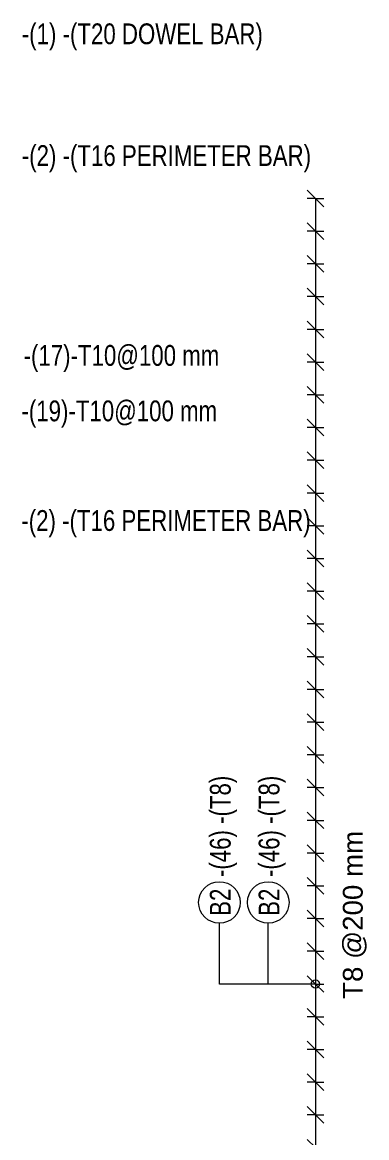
# Model space of a CAD drawing. Header units: millimetres. Extents: x -7118 to 5307, y -2677 to 10400.
# Drawn here: x -1518 to 551, y 1933 to 8639 of the extents above; entities that cross this region are included whole.
import ezdxf

# ---------------------------------------------------------------- set-up
doc = ezdxf.new("R2010")
doc.units = ezdxf.units.MM
for name, color, linetype, lineweight in [('A-ANNO-DIMS', 211, 'Continuous', 9), ('A-ANNO-DIMS-50', 211, 'Continuous', 9), ('S-RBAR-IDEN', 171, 'Continuous', 9)]:
    doc.layers.add(name, color=color, linetype=linetype, lineweight=lineweight)
doc.styles.add('Arial_1', font='arial.ttf', dxfattribs={"height": 119.0625})
doc.styles.add('Nirmala UI Semilight', font='NirmalaS.ttf', dxfattribs={"width": 0.8, "height": 125})
doc.dimstyles.new('Arrow_Filled_-_2_5_NI_UI', dxfattribs={"dimscale": 304.8, "dimtxt": 130.920493, "dimasz": 0.328084, "dimexe": 0.164042, "dimexo": 0.0625, "dimgap": 0.164042, "dimtad": 1, "dimdec": 4, "dimzin": 0, "dimdsep": 46, "dimtxsty": 'Nirmala UI Semilight', "dimblk1": 'OBLIQUE', "dimblk2": 'OBLIQUE', "dimsah": 1, "dimcen": 0.09, "dimazin": 0, "dimtfac": 1, "dimtdec": 4, "dimtix": 1, "dimtmove": 0, "dimatfit": 3, "dimfxl": 0.164042, "dimfxlon": 1, "dimtvp": 1, "dimtolj": 1, "dimtzin": 0, "dimarcsym": 2})

# ---------------------------------------------------------------- blocks, each defined once
blk = doc.blocks.new('DIMBLOCK1-Elevation Front 1')
at = {"layer": 'A-ANNO-DIMS-50'}
for p, q in [((243.1, 7580), (193.1, 7630)), ((243.1, 7580), (193.1, 7580)), ((243.1, 7580), (243.1, 7383.2)), ((243.1, 7580), (293.1, 7530)), ((243.1, 7580), (293.1, 7580)), ((243.1, 7383.2), (193.1, 7433.2)), ((243.1, 7383.2), (193.1, 7383.2)), ((243.1, 7383.2), (293.1, 7333.2)), ((243.1, 7383.2), (293.1, 7383.2))]:
    blk.add_line(p, q, dxfattribs=at)
blk = doc.blocks.new('_Oblique')
at = {"color": 0, "linetype": 'ByBlock', "lineweight": -2}
blk.add_line((-0.5, -0.5), (0.5, 0.5), dxfattribs=at)
blk = doc.blocks.new('DIMBLOCK2-Elevation Front 1')
at = {"layer": 'A-ANNO-DIMS-50'}
for p, q in [((243.1, 7383.2), (193.1, 7433.2)), ((243.1, 7383.2), (193.1, 7383.2)), ((243.1, 7383.2), (243.1, 7186.4)), ((243.1, 7383.2), (293.1, 7333.2)), ((243.1, 7383.2), (293.1, 7383.2)), ((243.1, 7186.4), (193.1, 7236.4)), ((243.1, 7186.4), (193.1, 7186.4)), ((243.1, 7186.4), (293.1, 7136.4)), ((243.1, 7186.4), (293.1, 7186.4))]:
    blk.add_line(p, q, dxfattribs=at)
blk = doc.blocks.new('DIMBLOCK3-Elevation Front 1')
at = {"layer": 'A-ANNO-DIMS-50'}
for p, q in [((243.1, 7186.4), (193.1, 7236.4)), ((243.1, 7186.4), (193.1, 7186.4)), ((243.1, 7186.4), (243.1, 6989.7)), ((243.1, 7186.4), (293.1, 7136.4)), ((243.1, 7186.4), (293.1, 7186.4)), ((243.1, 6989.7), (193.1, 7039.7)), ((243.1, 6989.7), (193.1, 6989.7)), ((243.1, 6989.7), (293.1, 6939.7)), ((243.1, 6989.7), (293.1, 6989.7))]:
    blk.add_line(p, q, dxfattribs=at)
blk = doc.blocks.new('DIMBLOCK4-Elevation Front 1')
at = {"layer": 'A-ANNO-DIMS-50'}
for p, q in [((243.1, 6989.7), (193.1, 7039.7)), ((243.1, 6989.7), (193.1, 6989.7)), ((243.1, 6989.7), (243.1, 6792.9)), ((243.1, 6989.7), (293.1, 6939.7)), ((243.1, 6989.7), (293.1, 6989.7)), ((243.1, 6792.9), (193.1, 6842.9)), ((243.1, 6792.9), (193.1, 6792.9)), ((243.1, 6792.9), (293.1, 6742.9)), ((243.1, 6792.9), (293.1, 6792.9))]:
    blk.add_line(p, q, dxfattribs=at)
blk = doc.blocks.new('DIMBLOCK5-Elevation Front 1')
at = {"layer": 'A-ANNO-DIMS-50'}
for p, q in [((243.1, 6792.9), (193.1, 6842.9)), ((243.1, 6792.9), (193.1, 6792.9)), ((243.1, 6792.9), (243.1, 6596.1)), ((243.1, 6792.9), (293.1, 6742.9)), ((243.1, 6792.9), (293.1, 6792.9)), ((243.1, 6596.1), (193.1, 6646.1)), ((243.1, 6596.1), (193.1, 6596.1)), ((243.1, 6596.1), (293.1, 6546.1)), ((243.1, 6596.1), (293.1, 6596.1))]:
    blk.add_line(p, q, dxfattribs=at)
blk = doc.blocks.new('DIMBLOCK6-Elevation Front 1')
at = {"layer": 'A-ANNO-DIMS-50'}
for p, q in [((243.1, 6596.1), (193.1, 6646.1)), ((243.1, 6596.1), (193.1, 6596.1)), ((243.1, 6596.1), (243.1, 6399.3)), ((243.1, 6596.1), (293.1, 6546.1)), ((243.1, 6596.1), (293.1, 6596.1)), ((243.1, 6399.3), (193.1, 6449.3)), ((243.1, 6399.3), (193.1, 6399.3)), ((243.1, 6399.3), (293.1, 6349.3)), ((243.1, 6399.3), (293.1, 6399.3))]:
    blk.add_line(p, q, dxfattribs=at)
blk = doc.blocks.new('DIMBLOCK7-Elevation Front 1')
at = {"layer": 'A-ANNO-DIMS-50'}
for p, q in [((243.1, 6399.3), (193.1, 6449.3)), ((243.1, 6399.3), (193.1, 6399.3)), ((243.1, 6399.3), (243.1, 6202.6)), ((243.1, 6399.3), (293.1, 6349.3)), ((243.1, 6399.3), (293.1, 6399.3)), ((243.1, 6202.6), (193.1, 6252.6)), ((243.1, 6202.6), (193.1, 6202.6)), ((243.1, 6202.6), (293.1, 6152.6)), ((243.1, 6202.6), (293.1, 6202.6))]:
    blk.add_line(p, q, dxfattribs=at)
blk = doc.blocks.new('DIMBLOCK8-Elevation Front 1')
at = {"layer": 'A-ANNO-DIMS-50'}
for p, q in [((243.1, 6202.6), (193.1, 6252.6)), ((243.1, 6202.6), (193.1, 6202.6)), ((243.1, 6202.6), (243.1, 6005.8)), ((243.1, 6202.6), (293.1, 6152.6)), ((243.1, 6202.6), (293.1, 6202.6)), ((243.1, 6005.8), (193.1, 6055.8)), ((243.1, 6005.8), (193.1, 6005.8)), ((243.1, 6005.8), (293.1, 5955.8)), ((243.1, 6005.8), (293.1, 6005.8))]:
    blk.add_line(p, q, dxfattribs=at)
blk = doc.blocks.new('DIMBLOCK9-Elevation Front 1')
at = {"layer": 'A-ANNO-DIMS-50'}
for p, q in [((243.1, 6005.8), (193.1, 6055.8)), ((243.1, 6005.8), (193.1, 6005.8)), ((243.1, 6005.8), (243.1, 5809)), ((243.1, 6005.8), (293.1, 5955.8)), ((243.1, 6005.8), (293.1, 6005.8)), ((243.1, 5809), (193.1, 5859)), ((243.1, 5809), (193.1, 5809)), ((243.1, 5809), (293.1, 5759)), ((243.1, 5809), (293.1, 5809))]:
    blk.add_line(p, q, dxfattribs=at)
blk = doc.blocks.new('DIMBLOCK10-Elevation Front 1')
at = {"layer": 'A-ANNO-DIMS-50'}
for p, q in [((243.1, 5809), (193.1, 5859)), ((243.1, 5809), (193.1, 5809)), ((243.1, 5809), (243.1, 5612.2)), ((243.1, 5809), (293.1, 5759)), ((243.1, 5809), (293.1, 5809)), ((243.1, 5612.2), (193.1, 5662.2)), ((243.1, 5612.2), (193.1, 5612.2)), ((243.1, 5612.2), (293.1, 5562.2)), ((243.1, 5612.2), (293.1, 5612.2))]:
    blk.add_line(p, q, dxfattribs=at)
blk = doc.blocks.new('DIMBLOCK11-Elevation Front 1')
at = {"layer": 'A-ANNO-DIMS-50'}
for p, q in [((243.1, 5612.2), (193.1, 5662.2)), ((243.1, 5612.2), (193.1, 5612.2)), ((243.1, 5612.2), (243.1, 5415.4)), ((243.1, 5612.2), (293.1, 5562.2)), ((243.1, 5612.2), (293.1, 5612.2)), ((243.1, 5415.4), (193.1, 5465.4)), ((243.1, 5415.4), (193.1, 5415.4)), ((243.1, 5415.4), (293.1, 5365.4)), ((243.1, 5415.4), (293.1, 5415.4))]:
    blk.add_line(p, q, dxfattribs=at)
blk = doc.blocks.new('DIMBLOCK12-Elevation Front 1')
at = {"layer": 'A-ANNO-DIMS-50'}
for p, q in [((243.1, 5415.4), (193.1, 5465.4)), ((243.1, 5415.4), (193.1, 5415.4)), ((243.1, 5415.4), (243.1, 5218.7)), ((243.1, 5415.4), (293.1, 5365.4)), ((243.1, 5415.4), (293.1, 5415.4)), ((243.1, 5218.7), (193.1, 5268.7)), ((243.1, 5218.7), (193.1, 5218.7)), ((243.1, 5218.7), (293.1, 5168.7)), ((243.1, 5218.7), (293.1, 5218.7))]:
    blk.add_line(p, q, dxfattribs=at)
blk = doc.blocks.new('DIMBLOCK13-Elevation Front 1')
at = {"layer": 'A-ANNO-DIMS-50'}
for p, q in [((243.1, 5218.7), (193.1, 5268.7)), ((243.1, 5218.7), (193.1, 5218.7)), ((243.1, 5218.7), (243.1, 5021.9)), ((243.1, 5218.7), (293.1, 5168.7)), ((243.1, 5218.7), (293.1, 5218.7)), ((243.1, 5021.9), (193.1, 5071.9)), ((243.1, 5021.9), (193.1, 5021.9)), ((243.1, 5021.9), (293.1, 4971.9)), ((243.1, 5021.9), (293.1, 5021.9))]:
    blk.add_line(p, q, dxfattribs=at)
blk = doc.blocks.new('DIMBLOCK14-Elevation Front 1')
at = {"layer": 'A-ANNO-DIMS-50'}
for p, q in [((243.1, 5021.9), (193.1, 5071.9)), ((243.1, 5021.9), (193.1, 5021.9)), ((243.1, 5021.9), (243.1, 4825.1)), ((243.1, 5021.9), (293.1, 4971.9)), ((243.1, 5021.9), (293.1, 5021.9)), ((243.1, 4825.1), (193.1, 4875.1)), ((243.1, 4825.1), (193.1, 4825.1)), ((243.1, 4825.1), (293.1, 4775.1)), ((243.1, 4825.1), (293.1, 4825.1))]:
    blk.add_line(p, q, dxfattribs=at)
blk = doc.blocks.new('DIMBLOCK15-Elevation Front 1')
at = {"layer": 'A-ANNO-DIMS-50'}
for p, q in [((243.1, 4825.1), (193.1, 4875.1)), ((243.1, 4825.1), (193.1, 4825.1)), ((243.1, 4825.1), (243.1, 4628.3)), ((243.1, 4825.1), (293.1, 4775.1)), ((243.1, 4825.1), (293.1, 4825.1)), ((243.1, 4628.3), (193.1, 4678.3)), ((243.1, 4628.3), (193.1, 4628.3)), ((243.1, 4628.3), (293.1, 4578.3)), ((243.1, 4628.3), (293.1, 4628.3))]:
    blk.add_line(p, q, dxfattribs=at)
blk = doc.blocks.new('DIMBLOCK16-Elevation Front 1')
at = {"layer": 'A-ANNO-DIMS-50'}
for p, q in [((243.1, 4628.3), (193.1, 4678.3)), ((243.1, 4628.3), (193.1, 4628.3)), ((243.1, 4628.3), (243.1, 4431.6)), ((243.1, 4628.3), (293.1, 4578.3)), ((243.1, 4628.3), (293.1, 4628.3)), ((243.1, 4431.6), (193.1, 4481.6)), ((243.1, 4431.6), (193.1, 4431.6)), ((243.1, 4431.6), (293.1, 4381.6)), ((243.1, 4431.6), (293.1, 4431.6))]:
    blk.add_line(p, q, dxfattribs=at)
blk = doc.blocks.new('DIMBLOCK17-Elevation Front 1')
at = {"layer": 'A-ANNO-DIMS-50'}
for p, q in [((243.1, 4431.6), (193.1, 4481.6)), ((243.1, 4431.6), (193.1, 4431.6)), ((243.1, 4431.6), (243.1, 4234.8)), ((243.1, 4431.6), (293.1, 4381.6)), ((243.1, 4431.6), (293.1, 4431.6)), ((243.1, 4234.8), (193.1, 4284.8)), ((243.1, 4234.8), (193.1, 4234.8)), ((243.1, 4234.8), (293.1, 4184.8)), ((243.1, 4234.8), (293.1, 4234.8))]:
    blk.add_line(p, q, dxfattribs=at)
blk = doc.blocks.new('DIMBLOCK18-Elevation Front 1')
at = {"layer": 'A-ANNO-DIMS-50'}
for p, q in [((243.1, 4234.8), (193.1, 4284.8)), ((243.1, 4234.8), (193.1, 4234.8)), ((243.1, 4234.8), (243.1, 4038)), ((243.1, 4234.8), (293.1, 4184.8)), ((243.1, 4234.8), (293.1, 4234.8)), ((243.1, 4038), (193.1, 4088)), ((243.1, 4038), (193.1, 4038)), ((243.1, 4038), (293.1, 3988)), ((243.1, 4038), (293.1, 4038))]:
    blk.add_line(p, q, dxfattribs=at)
blk = doc.blocks.new('DIMBLOCK19-Elevation Front 1')
at = {"layer": 'A-ANNO-DIMS-50'}
for p, q in [((243.1, 4038), (193.1, 4088)), ((243.1, 4038), (193.1, 4038)), ((243.1, 4038), (243.1, 3841.2)), ((243.1, 4038), (293.1, 3988)), ((243.1, 4038), (293.1, 4038)), ((243.1, 3841.2), (193.1, 3891.2)), ((243.1, 3841.2), (193.1, 3841.2)), ((243.1, 3841.2), (293.1, 3791.2)), ((243.1, 3841.2), (293.1, 3841.2))]:
    blk.add_line(p, q, dxfattribs=at)
blk = doc.blocks.new('DIMBLOCK20-Elevation Front 1')
at = {"layer": 'A-ANNO-DIMS-50'}
for p, q in [((243.1, 3841.2), (193.1, 3891.2)), ((243.1, 3841.2), (193.1, 3841.2)), ((243.1, 3841.2), (243.1, 3644.4)), ((243.1, 3841.2), (293.1, 3791.2)), ((243.1, 3841.2), (293.1, 3841.2)), ((243.1, 3644.4), (193.1, 3694.4)), ((243.1, 3644.4), (193.1, 3644.4)), ((243.1, 3644.4), (293.1, 3594.4)), ((243.1, 3644.4), (293.1, 3644.4))]:
    blk.add_line(p, q, dxfattribs=at)
blk = doc.blocks.new('DIMBLOCK21-Elevation Front 1')
at = {"layer": 'A-ANNO-DIMS-50'}
for p, q in [((243.1, 3644.4), (193.1, 3694.4)), ((243.1, 3644.4), (193.1, 3644.4)), ((243.1, 3644.4), (243.1, 3447.7)), ((243.1, 3644.4), (293.1, 3594.4)), ((243.1, 3644.4), (293.1, 3644.4)), ((243.1, 3447.7), (193.1, 3497.7)), ((243.1, 3447.7), (193.1, 3447.7)), ((243.1, 3447.7), (293.1, 3397.7)), ((243.1, 3447.7), (293.1, 3447.7))]:
    blk.add_line(p, q, dxfattribs=at)
blk = doc.blocks.new('DIMBLOCK22-Elevation Front 1')
at = {"layer": 'A-ANNO-DIMS-50'}
for p, q in [((243.1, 3447.7), (193.1, 3497.7)), ((243.1, 3447.7), (193.1, 3447.7)), ((243.1, 3447.7), (243.1, 3250.9)), ((243.1, 3447.7), (293.1, 3397.7)), ((243.1, 3447.7), (293.1, 3447.7)), ((243.1, 3250.9), (193.1, 3300.9)), ((243.1, 3250.9), (193.1, 3250.9)), ((243.1, 3250.9), (293.1, 3200.9)), ((243.1, 3250.9), (293.1, 3250.9))]:
    blk.add_line(p, q, dxfattribs=at)
blk = doc.blocks.new('DIMBLOCK23-Elevation Front 1')
at = {"layer": 'A-ANNO-DIMS-50'}
for p, q in [((243.1, 3250.9), (193.1, 3300.9)), ((243.1, 3250.9), (193.1, 3250.9)), ((243.1, 3250.9), (243.1, 3054.1)), ((243.1, 3250.9), (293.1, 3200.9)), ((243.1, 3250.9), (293.1, 3250.9)), ((243.1, 3054.1), (193.1, 3104.1)), ((243.1, 3054.1), (193.1, 3054.1)), ((243.1, 3054.1), (293.1, 3004.1)), ((243.1, 3054.1), (293.1, 3054.1))]:
    blk.add_line(p, q, dxfattribs=at)
blk = doc.blocks.new('DIMBLOCK24-Elevation Front 1')
at = {"layer": 'A-ANNO-DIMS-50'}
for p, q in [((243.1, 3054.1), (193.1, 3104.1)), ((243.1, 3054.1), (193.1, 3054.1)), ((243.1, 3054.1), (243.1, 2857.3)), ((243.1, 3054.1), (293.1, 3004.1)), ((243.1, 3054.1), (293.1, 3054.1)), ((243.1, 2857.3), (193.1, 2907.3)), ((243.1, 2857.3), (193.1, 2857.3)), ((243.1, 2857.3), (293.1, 2807.3)), ((243.1, 2857.3), (293.1, 2857.3))]:
    blk.add_line(p, q, dxfattribs=at)
blk = doc.blocks.new('DIMBLOCK25-Elevation Front 1')
at = {"layer": 'A-ANNO-DIMS-50'}
for p, q in [((243.1, 2857.3), (193.1, 2907.3)), ((243.1, 2857.3), (193.1, 2857.3)), ((243.1, 2857.3), (243.1, 2660.6)), ((243.1, 2857.3), (293.1, 2807.3)), ((243.1, 2857.3), (293.1, 2857.3)), ((243.1, 2660.6), (193.1, 2710.6)), ((243.1, 2660.6), (193.1, 2660.6)), ((243.1, 2660.6), (293.1, 2610.6)), ((243.1, 2660.6), (293.1, 2660.6))]:
    blk.add_line(p, q, dxfattribs=at)
blk = doc.blocks.new('DIMBLOCK26-Elevation Front 1')
at = {"layer": 'A-ANNO-DIMS-50'}
for p, q in [((243.1, 2660.6), (193.1, 2710.6)), ((243.1, 2660.6), (193.1, 2660.6)), ((243.1, 2660.6), (243.1, 2463.8)), ((243.1, 2660.6), (293.1, 2610.6)), ((243.1, 2660.6), (293.1, 2660.6)), ((243.1, 2463.8), (193.1, 2513.8)), ((243.1, 2463.8), (193.1, 2463.8)), ((243.1, 2463.8), (293.1, 2413.8)), ((243.1, 2463.8), (293.1, 2463.8))]:
    blk.add_line(p, q, dxfattribs=at)
blk = doc.blocks.new('DIMBLOCK27-Elevation Front 1')
at = {"layer": 'A-ANNO-DIMS-50'}
for p, q in [((243.1, 2463.8), (193.1, 2513.8)), ((243.1, 2463.8), (193.1, 2463.8)), ((243.1, 2463.8), (243.1, 2267)), ((243.1, 2463.8), (293.1, 2413.8)), ((243.1, 2463.8), (293.1, 2463.8)), ((243.1, 2267), (193.1, 2317)), ((243.1, 2267), (193.1, 2267)), ((243.1, 2267), (293.1, 2217)), ((243.1, 2267), (293.1, 2267))]:
    blk.add_line(p, q, dxfattribs=at)
blk = doc.blocks.new('DIMBLOCK28-Elevation Front 1')
at = {"layer": 'A-ANNO-DIMS-50'}
for p, q in [((243.1, 2267), (193.1, 2317)), ((243.1, 2267), (193.1, 2267)), ((243.1, 2267), (243.1, 2070.2)), ((243.1, 2267), (293.1, 2217)), ((243.1, 2267), (293.1, 2267)), ((243.1, 2070.2), (193.1, 2120.2)), ((243.1, 2070.2), (193.1, 2070.2)), ((243.1, 2070.2), (293.1, 2020.2)), ((243.1, 2070.2), (293.1, 2070.2))]:
    blk.add_line(p, q, dxfattribs=at)
blk = doc.blocks.new('DIMBLOCK29-Elevation Front 1')
at = {"layer": 'A-ANNO-DIMS-50'}
for p, q in [((243.1, 2070.2), (193.1, 2120.2)), ((243.1, 2070.2), (193.1, 2070.2)), ((243.1, 2070.2), (243.1, 1873.4)), ((243.1, 2070.2), (293.1, 2020.2)), ((243.1, 2070.2), (293.1, 2070.2)), ((243.1, 1873.4), (193.1, 1923.4)), ((243.1, 1873.4), (193.1, 1873.4)), ((243.1, 1873.4), (293.1, 1823.4)), ((243.1, 1873.4), (293.1, 1873.4))]:
    blk.add_line(p, q, dxfattribs=at)
blk = doc.blocks.new('DIMBLOCK46-Elevation Front 1')
at = {"layer": 'A-ANNO-DIMS-50'}
for p, q in [((243.1, 7580), (193.1, 7630)), ((243.1, 7580), (193.1, 7580)), ((243.1, 7580), (243.1, -1275)), ((243.1, 7580), (243.1, 7383.2)), ((243.1, 7580), (293.1, 7530)), ((243.1, 7580), (293.1, 7580)), ((243.1, 7383.2), (193.1, 7433.2)), ((243.1, 7383.2), (193.1, 7383.2)), ((243.1, 7383.2), (243.1, 7186.4)), ((243.1, 7383.2), (293.1, 7333.2)), ((243.1, 7383.2), (293.1, 7383.2)), ((243.1, 7186.4), (193.1, 7236.4)), ((243.1, 7186.4), (193.1, 7186.4)), ((243.1, 7186.4), (243.1, 6989.7)), ((243.1, 7186.4), (293.1, 7136.4)), ((243.1, 7186.4), (293.1, 7186.4)), ((243.1, 6989.7), (193.1, 7039.7)), ((243.1, 6989.7), (193.1, 6989.7)), ((243.1, 6989.7), (243.1, 6792.9)), ((243.1, 6989.7), (293.1, 6939.7)), ((243.1, 6989.7), (293.1, 6989.7)), ((243.1, 6792.9), (193.1, 6842.9)), ((243.1, 6792.9), (193.1, 6792.9)), ((243.1, 6792.9), (243.1, 6596.1)), ((243.1, 6792.9), (293.1, 6742.9)), ((243.1, 6792.9), (293.1, 6792.9)), ((243.1, 6596.1), (193.1, 6646.1)), ((243.1, 6596.1), (193.1, 6596.1)), ((243.1, 6596.1), (243.1, 6399.3)), ((243.1, 6596.1), (293.1, 6546.1)), ((243.1, 6596.1), (293.1, 6596.1)), ((243.1, 6399.3), (193.1, 6449.3)), ((243.1, 6399.3), (193.1, 6399.3)), ((243.1, 6399.3), (243.1, 6202.6)), ((243.1, 6399.3), (293.1, 6349.3)), ((243.1, 6399.3), (293.1, 6399.3)), ((243.1, 6202.6), (193.1, 6252.6)), ((243.1, 6202.6), (193.1, 6202.6)), ((243.1, 6202.6), (243.1, 6005.8)), ((243.1, 6202.6), (293.1, 6152.6)), ((243.1, 6202.6), (293.1, 6202.6)), ((243.1, 6005.8), (193.1, 6055.8)), ((243.1, 6005.8), (193.1, 6005.8)), ((243.1, 6005.8), (243.1, 5809)), ((243.1, 6005.8), (293.1, 5955.8)), ((243.1, 6005.8), (293.1, 6005.8)), ((243.1, 5809), (193.1, 5859)), ((243.1, 5809), (193.1, 5809)), ((243.1, 5809), (243.1, 5612.2)), ((243.1, 5809), (293.1, 5759)), ((243.1, 5809), (293.1, 5809)), ((243.1, 5612.2), (193.1, 5662.2)), ((243.1, 5612.2), (193.1, 5612.2)), ((243.1, 5612.2), (243.1, 5415.4)), ((243.1, 5612.2), (293.1, 5562.2)), ((243.1, 5612.2), (293.1, 5612.2)), ((243.1, 5415.4), (193.1, 5465.4)), ((243.1, 5415.4), (193.1, 5415.4)), ((243.1, 5415.4), (243.1, 5218.7)), ((243.1, 5415.4), (293.1, 5365.4)), ((243.1, 5415.4), (293.1, 5415.4)), ((243.1, 5218.7), (193.1, 5268.7)), ((243.1, 5218.7), (193.1, 5218.7)), ((243.1, 5218.7), (243.1, 5021.9)), ((243.1, 5218.7), (293.1, 5168.7)), ((243.1, 5218.7), (293.1, 5218.7)), ((243.1, 5021.9), (193.1, 5071.9)), ((243.1, 5021.9), (193.1, 5021.9)), ((243.1, 5021.9), (243.1, 4825.1)), ((243.1, 5021.9), (293.1, 4971.9)), ((243.1, 5021.9), (293.1, 5021.9)), ((243.1, 4825.1), (193.1, 4875.1)), ((243.1, 4825.1), (193.1, 4825.1)), ((243.1, 4825.1), (243.1, 4628.3)), ((243.1, 4825.1), (293.1, 4775.1)), ((243.1, 4825.1), (293.1, 4825.1)), ((243.1, 4628.3), (193.1, 4678.3)), ((243.1, 4628.3), (193.1, 4628.3)), ((243.1, 4628.3), (243.1, 4431.6)), ((243.1, 4628.3), (293.1, 4578.3)), ((243.1, 4628.3), (293.1, 4628.3)), ((243.1, 4431.6), (193.1, 4481.6)), ((243.1, 4431.6), (193.1, 4431.6)), ((243.1, 4431.6), (243.1, 4234.8)), ((243.1, 4431.6), (293.1, 4381.6)), ((243.1, 4431.6), (293.1, 4431.6)), ((243.1, 4234.8), (193.1, 4284.8)), ((243.1, 4234.8), (193.1, 4234.8)), ((243.1, 4234.8), (243.1, 4038)), ((243.1, 4234.8), (293.1, 4184.8)), ((243.1, 4234.8), (293.1, 4234.8)), ((243.1, 4038), (193.1, 4088)), ((243.1, 4038), (193.1, 4038)), ((243.1, 4038), (243.1, 3841.2)), ((243.1, 4038), (293.1, 3988)), ((243.1, 4038), (293.1, 4038)), ((243.1, 3841.2), (193.1, 3891.2)), ((243.1, 3841.2), (193.1, 3841.2)), ((243.1, 3841.2), (243.1, 3644.4)), ((243.1, 3841.2), (293.1, 3791.2)), ((243.1, 3841.2), (293.1, 3841.2)), ((243.1, 3644.4), (193.1, 3694.4)), ((243.1, 3644.4), (193.1, 3644.4)), ((243.1, 3644.4), (243.1, 3447.7)), ((243.1, 3644.4), (293.1, 3594.4)), ((243.1, 3644.4), (293.1, 3644.4)), ((243.1, 3447.7), (193.1, 3497.7)), ((243.1, 3447.7), (193.1, 3447.7)), ((243.1, 3447.7), (243.1, 3250.9)), ((243.1, 3447.7), (293.1, 3397.7)), ((243.1, 3447.7), (293.1, 3447.7)), ((243.1, 3250.9), (193.1, 3300.9)), ((243.1, 3250.9), (193.1, 3250.9)), ((243.1, 3250.9), (243.1, 3054.1)), ((243.1, 3250.9), (293.1, 3200.9)), ((243.1, 3250.9), (293.1, 3250.9)), ((243.1, 3054.1), (193.1, 3104.1)), ((243.1, 3054.1), (193.1, 3054.1)), ((243.1, 3054.1), (243.1, 2857.3)), ((243.1, 3054.1), (293.1, 3004.1)), ((243.1, 3054.1), (293.1, 3054.1)), ((243.1, 2857.3), (193.1, 2907.3)), ((243.1, 2857.3), (193.1, 2857.3)), ((243.1, 2857.3), (243.1, 2660.6)), ((243.1, 2857.3), (293.1, 2807.3)), ((243.1, 2857.3), (293.1, 2857.3)), ((243.1, 2660.6), (193.1, 2710.6)), ((243.1, 2660.6), (193.1, 2660.6)), ((243.1, 2660.6), (243.1, 2463.8)), ((243.1, 2660.6), (293.1, 2610.6)), ((243.1, 2660.6), (293.1, 2660.6)), ((243.1, 2463.8), (193.1, 2513.8)), ((243.1, 2463.8), (193.1, 2463.8)), ((243.1, 2463.8), (243.1, 2267)), ((243.1, 2463.8), (293.1, 2413.8)), ((243.1, 2463.8), (293.1, 2463.8)), ((243.1, 2267), (193.1, 2317)), ((243.1, 2267), (193.1, 2267)), ((243.1, 2267), (243.1, 2070.2)), ((243.1, 2267), (293.1, 2217)), ((243.1, 2267), (293.1, 2267)), ((243.1, 2070.2), (193.1, 2120.2)), ((243.1, 2070.2), (193.1, 2070.2)), ((243.1, 2070.2), (243.1, 1873.4)), ((243.1, 2070.2), (293.1, 2020.2)), ((243.1, 2070.2), (293.1, 2070.2)), ((243.1, 1873.4), (193.1, 1923.4)), ((243.1, 1873.4), (193.1, 1873.4)), ((243.1, 1873.4), (243.1, 1676.7)), ((243.1, 1873.4), (293.1, 1823.4)), ((243.1, 1873.4), (293.1, 1873.4)), ((243.1, 1676.7), (193.1, 1726.7)), ((243.1, 1676.7), (193.1, 1676.7)), ((243.1, 1676.7), (243.1, 1479.9)), ((243.1, 1676.7), (293.1, 1626.7)), ((243.1, 1676.7), (293.1, 1676.7)), ((243.1, 1479.9), (193.1, 1529.9)), ((243.1, 1479.9), (193.1, 1479.9)), ((243.1, 1479.9), (243.1, 1283.1)), ((243.1, 1479.9), (293.1, 1429.9)), ((243.1, 1479.9), (293.1, 1479.9)), ((243.1, 1283.1), (193.1, 1333.1)), ((243.1, 1283.1), (193.1, 1283.1)), ((243.1, 1283.1), (243.1, 1086.3)), ((243.1, 1283.1), (293.1, 1233.1)), ((243.1, 1283.1), (293.1, 1283.1)), ((243.1, 1086.3), (193.1, 1136.3)), ((243.1, 1086.3), (193.1, 1086.3)), ((243.1, 1086.3), (243.1, 889.6)), ((243.1, 1086.3), (293.1, 1036.3)), ((243.1, 1086.3), (293.1, 1086.3)), ((243.1, 889.6), (193.1, 939.6)), ((243.1, 889.6), (193.1, 889.6)), ((243.1, 889.6), (243.1, 692.8)), ((243.1, 889.6), (293.1, 839.6)), ((243.1, 889.6), (293.1, 889.6)), ((243.1, 692.8), (193.1, 742.8)), ((243.1, 692.8), (193.1, 692.8)), ((243.1, 692.8), (243.1, 496)), ((243.1, 692.8), (293.1, 642.8)), ((243.1, 692.8), (293.1, 692.8)), ((243.1, 496), (193.1, 546)), ((243.1, 496), (193.1, 496)), ((243.1, 496), (243.1, 299.2)), ((243.1, 496), (293.1, 446)), ((243.1, 496), (293.1, 496)), ((243.1, 299.2), (193.1, 349.2)), ((243.1, 299.2), (193.1, 299.2)), ((243.1, 299.2), (243.1, 102.4)), ((243.1, 299.2), (293.1, 249.2)), ((243.1, 299.2), (293.1, 299.2)), ((243.1, 102.4), (193.1, 152.4)), ((243.1, 102.4), (193.1, 102.4)), ((243.1, 102.4), (243.1, -94.3)), ((243.1, 102.4), (293.1, 52.4)), ((243.1, 102.4), (293.1, 102.4)), ((243.1, -94.3), (193.1, -44.3)), ((243.1, -94.3), (193.1, -94.3)), ((243.1, -94.3), (243.1, -291.1)), ((243.1, -94.3), (293.1, -144.3)), ((243.1, -94.3), (293.1, -94.3)), ((243.1, -291.1), (193.1, -241.1)), ((243.1, -291.1), (193.1, -291.1)), ((243.1, -291.1), (243.1, -487.9)), ((243.1, -291.1), (293.1, -341.1)), ((243.1, -291.1), (293.1, -291.1)), ((243.1, -487.9), (193.1, -437.9)), ((243.1, -487.9), (193.1, -487.9)), ((243.1, -487.9), (243.1, -684.7)), ((243.1, -487.9), (293.1, -537.9)), ((243.1, -487.9), (293.1, -487.9)), ((243.1, -684.7), (193.1, -634.7)), ((243.1, -684.7), (193.1, -684.7)), ((243.1, -684.7), (243.1, -881.4)), ((243.1, -684.7), (293.1, -734.7)), ((243.1, -684.7), (293.1, -684.7)), ((243.1, -881.4), (193.1, -831.4)), ((243.1, -881.4), (193.1, -881.4)), ((243.1, -881.4), (243.1, -1078.2)), ((243.1, -881.4), (293.1, -931.4)), ((243.1, -881.4), (293.1, -881.4)), ((243.1, -1078.2), (193.1, -1028.2)), ((243.1, -1078.2), (193.1, -1078.2)), ((243.1, -1078.2), (243.1, -1275)), ((243.1, -1078.2), (293.1, -1128.2)), ((243.1, -1078.2), (293.1, -1078.2)), ((243.1, -1275), (193.1, -1225)), ((243.1, -1275), (193.1, -1275)), ((243.1, -1275), (293.1, -1325)), ((243.1, -1275), (293.1, -1275))]:
    blk.add_line(p, q, dxfattribs=at)
blk = doc.blocks.new('_None')
blk = doc.blocks.new('M_Rebar Tag_rfa MARK - DOT 1 MM-794228-Elevation Front 1')
at = {"layer": 'S-RBAR-IDEN'}
blk.add_circle((-333.3, 3347.5), 125, dxfattribs=at)

msp = doc.modelspace()

# ---------------------------------------------------------------- linework, layer by layer
at = {"layer": 'S-RBAR-IDEN'}
for p, q in [((-333.31249, 2857.18353), (-333.31249, 3222.53987)), ((-40.2883, 2857.18353), (-40.2883, 3222.53987)), ((243.14023, 2857.18353), (-333.31249, 2857.18353)), ((243.14023, 2857.18353), (-40.2883, 2857.18353))]:
    msp.add_line(p, q, dxfattribs=at)
msp.add_circle((243.14023, 2857.18353), 25, dxfattribs=at)
msp.add_circle((243.14023, 2857.18353), 25, dxfattribs=at)

# ---------------------------------------------------------------- block references
for p in [(0, 0), (293.02419, 0)]:
    msp.add_blockref('M_Rebar Tag_rfa MARK - DOT 1 MM-794228-Elevation Front 1', p, dxfattribs=at)

# ---------------------------------------------------------------- texts
at = {"layer": 'S-RBAR-IDEN', "char_height": 125, "attachment_point": 1, "style": 'Nirmala UI Semilight'}
for s, insert, width in [('-(1) -(T20 DOWEL BAR)', (-1521.18475, 8632.31321), 1670.71675), ('-(2) -(T16 PERIMETER BAR)', (-1521.18475, 7900.20693), 1933.67025), ('-(17)-T10@100 mm', (-1510.34473, 6698.91131), 1362.86875), ('-(19)-T10@100 mm', (-1523.21554, 6365.21415), 1366.0755), ('-(2) -(T16 PERIMETER BAR)', (-1523.84054, 5706.24471), 1933.67025)]:
    msp.add_mtext(s, dxfattribs=dict(at, insert=insert, width=width))
at = {"layer": 'S-RBAR-IDEN', "char_height": 125, "attachment_point": 1, "rotation": 90, "style": 'Nirmala UI Semilight'}
for s, insert, width in [('-(46) -(T8)', (-390.91486, 3500.30406), 734.34575), ('-(46) -(T8)', (-97.89067, 3500.30406), 734.34575), ('B2', (-390.91486, 3266.97841), 185.9915), ('B2', (-97.89067, 3266.97841), 185.9915)]:
    msp.add_mtext(s, dxfattribs=dict(at, insert=insert, width=width))
at = {"layer": 'S-RBAR-IDEN', "insert": (408.40251, 2767.78272), "char_height": 119.0625, "width": 1238.6071875, "attachment_point": 1, "rotation": 90, "style": 'Arial_1', "bg_fill": 3, "box_fill_scale": 0, "bg_fill_color": 256, "bg_fill_true_color": 3254780160, "bg_fill_transparency": 256}
msp.add_mtext('T8 @200 mm', dxfattribs=at)

# ---------------------------------------------------------------- dimensions: what is measured, and where the dimension line sits
at = {"layer": 'A-ANNO-DIMS'}
for base, p1, p2, text, override, picture, middle in [((243.05695, -1275), (193.05695, 7580), (193.05695, -1275), '8855', {"dimpost": '<>', "dimblk1": 'None', "dimblk2": 'None', "dimsah": 1, "dimfxl": 8855}, 'DIMBLOCK46-Elevation Front 1', (128.4649, 3152.5)), ((243.05695, 7383.22222), (193.05695, 7580), (193.05695, 7383.22222), ' ', {"dimpost": '<>', "dimfxl": 196.777778}, 'DIMBLOCK1-Elevation Front 1', (243.05695, 7481.61111)), ((243.05695, 7186.44444), (193.05695, 7383.22222), (193.05695, 7186.44444), ' ', {"dimpost": '<>', "dimfxl": 196.777778}, 'DIMBLOCK2-Elevation Front 1', (243.05695, 7284.83333)), ((243.05695, 6989.66667), (193.05695, 7186.44444), (193.05695, 6989.66667), ' ', {"dimpost": '<>', "dimfxl": 196.777778}, 'DIMBLOCK3-Elevation Front 1', (243.05695, 7088.05556)), ((243.05695, 6792.88889), (193.05695, 6989.66667), (193.05695, 6792.88889), ' ', {"dimpost": '<>', "dimfxl": 196.777778}, 'DIMBLOCK4-Elevation Front 1', (243.05695, 6891.27778)), ((243.05695, 6596.11111), (193.05695, 6792.88889), (193.05695, 6596.11111), ' ', {"dimpost": '<>', "dimfxl": 196.777778}, 'DIMBLOCK5-Elevation Front 1', (243.05695, 6694.5)), ((243.05695, 6399.33333), (193.05695, 6596.11111), (193.05695, 6399.33333), ' ', {"dimpost": '<>', "dimfxl": 196.777778}, 'DIMBLOCK6-Elevation Front 1', (243.05695, 6497.72222)), ((243.05695, 6202.55556), (193.05695, 6399.33333), (193.05695, 6202.55556), ' ', {"dimpost": '<>', "dimfxl": 196.777778}, 'DIMBLOCK7-Elevation Front 1', (243.05695, 6300.94444)), ((243.05695, 6005.77778), (193.05695, 6202.55556), (193.05695, 6005.77778), ' ', {"dimpost": '<>', "dimfxl": 196.777778}, 'DIMBLOCK8-Elevation Front 1', (243.05695, 6104.16667)), ((243.05695, 5809), (193.05695, 6005.77778), (193.05695, 5809), ' ', {"dimpost": '<>', "dimfxl": 196.777778}, 'DIMBLOCK9-Elevation Front 1', (243.05695, 5907.38889)), ((243.05695, 5612.22222), (193.05695, 5809), (193.05695, 5612.22222), ' ', {"dimpost": '<>', "dimfxl": 196.777778}, 'DIMBLOCK10-Elevation Front 1', (243.05695, 5710.61111)), ((243.05695, 5415.44444), (193.05695, 5612.22222), (193.05695, 5415.44444), ' ', {"dimpost": '<>', "dimfxl": 196.777778}, 'DIMBLOCK11-Elevation Front 1', (243.05695, 5513.83333)), ((243.05695, 5218.66667), (193.05695, 5415.44444), (193.05695, 5218.66667), ' ', {"dimpost": '<>', "dimfxl": 196.777778}, 'DIMBLOCK12-Elevation Front 1', (243.05695, 5317.05556)), ((243.05695, 5021.88889), (193.05695, 5218.66667), (193.05695, 5021.88889), ' ', {"dimpost": '<>', "dimfxl": 196.777778}, 'DIMBLOCK13-Elevation Front 1', (243.05695, 5120.27778)), ((243.05695, 4825.11111), (193.05695, 5021.88889), (193.05695, 4825.11111), ' ', {"dimpost": '<>', "dimfxl": 196.777778}, 'DIMBLOCK14-Elevation Front 1', (243.05695, 4923.5)), ((243.05695, 4628.33333), (193.05695, 4825.11111), (193.05695, 4628.33333), ' ', {"dimpost": '<>', "dimfxl": 196.777778}, 'DIMBLOCK15-Elevation Front 1', (243.05695, 4726.72222)), ((243.05695, 4431.55556), (193.05695, 4628.33333), (193.05695, 4431.55556), ' ', {"dimpost": '<>', "dimfxl": 196.777778}, 'DIMBLOCK16-Elevation Front 1', (243.05695, 4529.94444)), ((243.05695, 4234.77778), (193.05695, 4431.55556), (193.05695, 4234.77778), ' ', {"dimpost": '<>', "dimfxl": 196.777778}, 'DIMBLOCK17-Elevation Front 1', (243.05695, 4333.16667)), ((243.05695, 4038), (193.05695, 4234.77778), (193.05695, 4038), ' ', {"dimpost": '<>', "dimfxl": 196.777778}, 'DIMBLOCK18-Elevation Front 1', (243.05695, 4136.38889)), ((243.05695, 3841.22222), (193.05695, 4038), (193.05695, 3841.22222), ' ', {"dimpost": '<>', "dimfxl": 196.777778}, 'DIMBLOCK19-Elevation Front 1', (243.05695, 3939.61111)), ((243.05695, 3644.44444), (193.05695, 3841.22222), (193.05695, 3644.44444), ' ', {"dimpost": '<>', "dimfxl": 196.777778}, 'DIMBLOCK20-Elevation Front 1', (243.05695, 3742.83333)), ((243.05695, 3447.66667), (193.05695, 3644.44444), (193.05695, 3447.66667), ' ', {"dimpost": '<>', "dimfxl": 196.777778}, 'DIMBLOCK21-Elevation Front 1', (243.05695, 3546.05556)), ((243.05695, 3250.88889), (193.05695, 3447.66667), (193.05695, 3250.88889), ' ', {"dimpost": '<>', "dimfxl": 196.777778}, 'DIMBLOCK22-Elevation Front 1', (243.05695, 3349.27778)), ((243.05695, 3054.11111), (193.05695, 3250.88889), (193.05695, 3054.11111), ' ', {"dimpost": '<>', "dimfxl": 196.777778}, 'DIMBLOCK23-Elevation Front 1', (243.05695, 3152.5)), ((243.05695, 2857.33333), (193.05695, 3054.11111), (193.05695, 2857.33333), ' ', {"dimpost": '<>', "dimfxl": 196.777778}, 'DIMBLOCK24-Elevation Front 1', (243.05695, 2955.72222)), ((243.05695, 2660.55556), (193.05695, 2857.33333), (193.05695, 2660.55556), ' ', {"dimpost": '<>', "dimfxl": 196.777778}, 'DIMBLOCK25-Elevation Front 1', (243.05695, 2758.94444)), ((243.05695, 2463.77778), (193.05695, 2660.55556), (193.05695, 2463.77778), ' ', {"dimpost": '<>', "dimfxl": 196.777778}, 'DIMBLOCK26-Elevation Front 1', (243.05695, 2562.16667)), ((243.05695, 2267), (193.05695, 2463.77778), (193.05695, 2267), ' ', {"dimpost": '<>', "dimfxl": 196.777778}, 'DIMBLOCK27-Elevation Front 1', (243.05695, 2365.38889)), ((243.05695, 2070.22222), (193.05695, 2267), (193.05695, 2070.22222), ' ', {"dimpost": '<>', "dimfxl": 196.777778}, 'DIMBLOCK28-Elevation Front 1', (243.05695, 2168.61111)), ((243.05695, 1873.44444), (193.05695, 2070.22222), (193.05695, 1873.44444), ' ', {"dimpost": '<>', "dimfxl": 196.777778}, 'DIMBLOCK29-Elevation Front 1', (243.05695, 1971.83333))]:
    dim = msp.add_linear_dim(base=base, p1=p1, p2=p2, angle=90, text=text, dimstyle='Arrow_Filled_-_2_5_NI_UI', override=override, dxfattribs=at)
    dim.commit()
    dim.dimension.update_dxf_attribs({"geometry": picture, "text_midpoint": middle})

doc.saveas('drawing.dxf')
